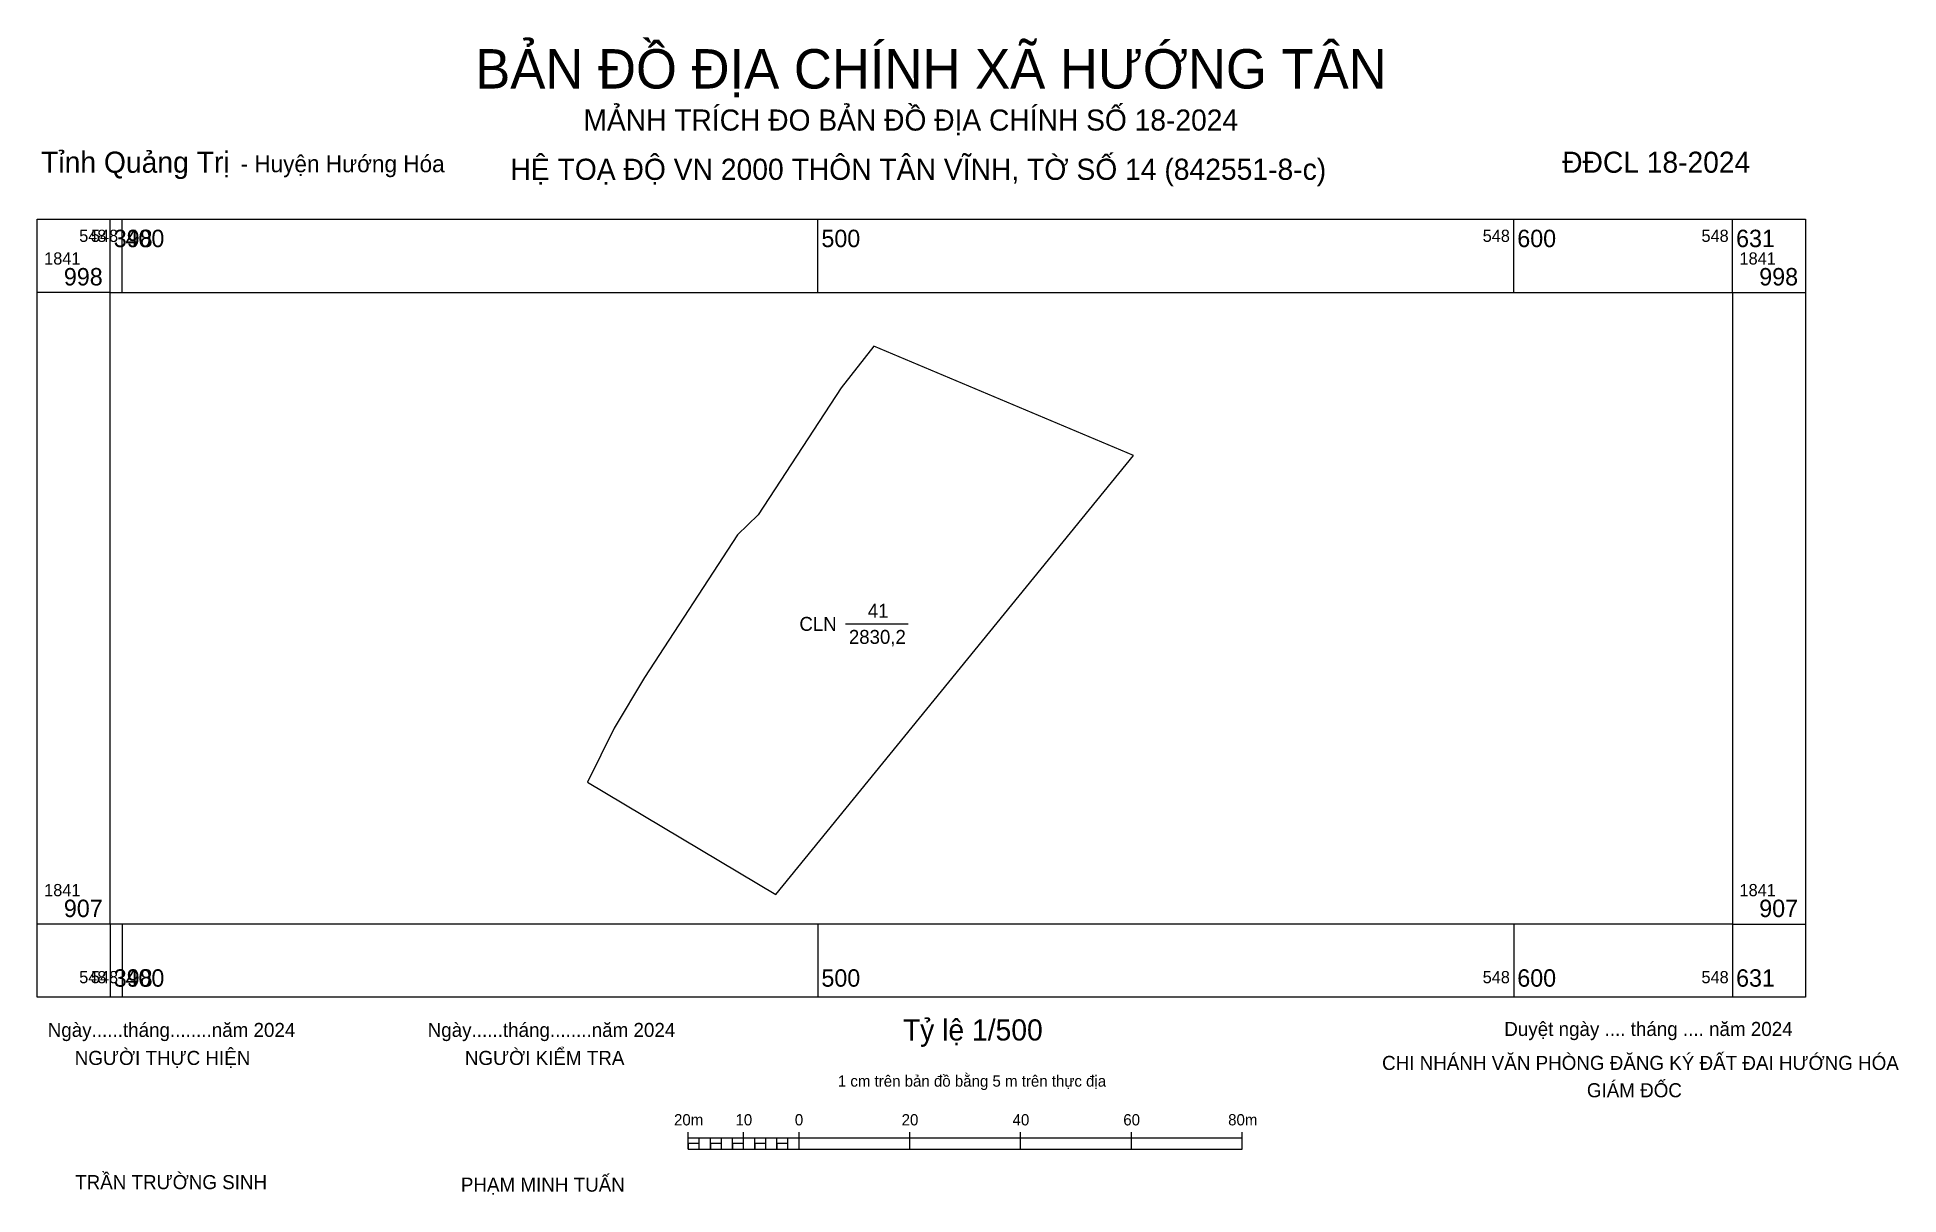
# Model space of a CAD drawing. Extents: x 548388 to 548655, y 1841869 to 1842035.
import ezdxf

# ---------------------------------------------------------------- set-up
doc = ezdxf.new("R2010")
doc.units = 0
for name, color, linetype in [('Level 10', 7, 'Continuous'), ('Level 2', 7, 'Continuous'), ('Level 6', 7, 'Continuous'), ('Level 63', 7, 'Continuous')]:
    doc.layers.add(name, color=color, linetype=linetype)

msp = doc.modelspace()

# ---------------------------------------------------------------- linework, layer by layer
at = {"layer": 'Level 10'}
msp.add_lwpolyline([(548545.36, 1841975.14), (548508.04, 1841990.83), (548503.33, 1841984.83), (548491.42, 1841966.62), (548488.43, 1841963.72), (548475.08, 1841943.26), (548470.73, 1841935.95), (548466.88, 1841928.2), (548493.97, 1841912.09), (548545.36, 1841975.14)], dxfattribs=at)
at = {"layer": 'Level 2'}
for p, q in [((548481.36, 1841875.5), (548481.36, 1841877.93)), ((548489.32, 1841875.5), (548489.32, 1841877.93)), ((548497.28, 1841875.5), (548497.28, 1841877.93)), ((548513.2, 1841875.5), (548513.2, 1841877.93)), ((548529.13, 1841875.5), (548529.13, 1841877.93)), ((548545.05, 1841875.5), (548545.05, 1841877.93)), ((548560.98, 1841875.5), (548560.98, 1841877.93)), ((548481.36, 1841877.12), (548560.98, 1841877.12)), ((548481.36, 1841875.5), (548560.98, 1841875.5)), ((548482.95, 1841875.5), (548482.95, 1841877.12)), ((548484.54, 1841875.5), (548484.54, 1841877.12)), ((548486.13, 1841875.5), (548486.13, 1841877.12)), ((548487.73, 1841875.5), (548487.73, 1841877.12)), ((548490.91, 1841875.5), (548490.91, 1841877.12)), ((548492.5, 1841875.5), (548492.5, 1841877.12)), ((548494.1, 1841875.5), (548494.1, 1841877.12)), ((548495.69, 1841875.5), (548495.69, 1841877.12))]:
    msp.add_line(p, q, dxfattribs=at)
for points in [[(548481.36, 1841875.5), (548482.95, 1841875.5), (548482.95, 1841876.31), (548481.36, 1841876.31)], [(548484.54, 1841875.5), (548486.13, 1841875.5), (548486.13, 1841876.31), (548484.54, 1841876.31)], [(548487.73, 1841875.5), (548489.32, 1841875.5), (548489.32, 1841876.31), (548487.73, 1841876.31)], [(548490.91, 1841875.5), (548492.5, 1841875.5), (548492.5, 1841876.31), (548490.91, 1841876.31)], [(548494.1, 1841875.5), (548495.69, 1841875.5), (548495.69, 1841876.31), (548494.1, 1841876.31)]]:
    msp.add_lwpolyline(points, close=True, dxfattribs=at)
at = {"layer": 'Level 6'}
msp.add_line((548503.95, 1841950.95), (548512.95, 1841950.95), dxfattribs=at)
at = {"layer": 'Level 63'}
for p, q in [((548398.31, 1841998.56), (548398.31, 1842009.06)), ((548400, 1841998.56), (548400, 1842009.06)), ((548500, 1841998.56), (548500, 1842009.06)), ((548600, 1841998.56), (548600, 1842009.06)), ((548631.44, 1841998.56), (548631.44, 1842009.06)), ((548398.31, 1841998.56), (548387.81, 1841998.56)), ((548631.44, 1841998.56), (548641.94, 1841998.56)), ((548398.31, 1841907.84), (548387.81, 1841907.84)), ((548398.31, 1841907.84), (548398.31, 1841897.34)), ((548400, 1841907.84), (548400, 1841897.34)), ((548500, 1841907.84), (548500, 1841897.34)), ((548600, 1841907.84), (548600, 1841897.34)), ((548631.44, 1841907.84), (548631.44, 1841897.34)), ((548631.44, 1841907.84), (548641.94, 1841907.84))]:
    msp.add_line(p, q, dxfattribs=at)
for points in [[(548387.81, 1842009.06), (548641.94, 1842009.06), (548641.94, 1841897.34), (548387.81, 1841897.34), (548387.81, 1842009.06)], [(548398.31, 1841998.56), (548631.44, 1841998.56), (548631.44, 1841907.84), (548398.31, 1841907.84), (548398.31, 1841998.56)]]:
    msp.add_lwpolyline(points, dxfattribs=at)

# ---------------------------------------------------------------- texts
at = {"layer": 'Level 2'}
for s, height, p in [('BẢN ĐỒ ĐỊA CHÍNH XÃ HƯỚNG TÂN', 5.654, (548450.75, 1842027.84)), ('MẢNH TRÍCH ĐO BẢN ĐỒ ĐỊA CHÍNH SỐ 18-2024', 3.0286, (548466.31, 1842021.8)), ('Tỉnh Quảng Trị', 3.037, (548388.37, 1842015.74)), ('- Huyện Hướng Hóa', 2.4231, (548417.03, 1842015.82)), ('HỆ TOẠ ĐỘ VN 2000 THÔN TÂN VĨNH, TỜ SỐ 14 (842551-8-c)', 3.037, (548455.81, 1842014.72)), (' ĐĐCL 18-2024', 3.0287, (548605.83, 1842015.74)), ('Ngày......tháng........năm 2024', 2.0198, (548389.32, 1841891.62)), ('Ngày......tháng........năm 2024', 2.0198, (548443.92, 1841891.62)), ('Tỷ lệ 1/500', 3.0378, (548512.21, 1841891.11)), ('Duyệt ngày .... tháng .... năm 2024', 2.0198, (548598.63, 1841891.76)), ('NGƯỜI THỰC HIỆN', 2.0198, (548393.2, 1841887.6)), ('NGƯỜI KIỂM TRA', 2.0198, (548449.26, 1841887.6)), ('CHI NHÁNH VĂN PHÒNG ĐĂNG KÝ ĐẤT ĐAI HƯỚNG HÓA', 2.0198, (548581.07, 1841886.88)), ('1 cm trên bản đồ bằng 5 m trên thực địa', 1.6157, (548502.86, 1841884.48)), ('GIÁM ĐỐC', 2.02, (548610.5, 1841882.96)), ('20m', 1.616, (548479.32, 1841878.92)), ('10', 1.616, (548488.15, 1841878.92)), ('0', 1.62, (548496.68, 1841878.92)), ('20', 1.616, (548512.03, 1841878.92)), ('40', 1.616, (548527.97, 1841878.92)), ('60', 1.616, (548543.88, 1841878.92)), ('80m', 1.616, (548558.95, 1841878.92)), ('TRẦN TRƯỜNG SINH', 2.0198, (548393.26, 1841869.76)), ('PHẠM MINH TUẤN', 2.0198, (548448.69, 1841869.4))]:
    msp.add_text(s, height=height, dxfattribs=at).set_placement(p)
at = {"layer": 'Level 6'}
for s, p in [('41', (548507.16, 1841951.83)), ('CLN', (548497.34, 1841949.95)), ('2830,2', (548504.45, 1841948.08))]:
    msp.add_text(s, height=2, dxfattribs=at).set_placement(p)
at = {"layer": 'Level 63'}
for s, height, p in [('548', 1.75, (548393.84, 1842005.81)), ('548', 1.75, (548395.53, 1842005.81)), ('398', 2.5, (548398.81, 1842005.06)), ('400', 2.5, (548400.5, 1842005.06)), ('500', 2.5, (548500.5, 1842005.06)), ('548', 1.75, (548595.53, 1842005.81)), ('600', 2.5, (548600.5, 1842005.06)), ('548', 1.75, (548626.97, 1842005.81)), ('631', 2.5, (548631.94, 1842005.06)), ('1841', 1.75, (548388.81, 1842002.56)), ('1841', 1.75, (548632.44, 1842002.56)), ('998', 2.5, (548391.64, 1841999.56)), ('998', 2.5, (548635.27, 1841999.56)), ('1841', 1.75, (548388.81, 1841911.84)), ('1841', 1.75, (548632.44, 1841911.84)), ('907', 2.5, (548391.64, 1841908.84)), ('907', 2.5, (548635.27, 1841908.84)), ('398', 2.5, (548398.81, 1841898.84)), ('400', 2.5, (548400.5, 1841898.84)), ('500', 2.5, (548500.5, 1841898.84)), ('600', 2.5, (548600.5, 1841898.84)), ('631', 2.5, (548631.94, 1841898.84)), ('548', 1.75, (548393.84, 1841899.34)), ('548', 1.75, (548395.53, 1841899.34)), ('548', 1.75, (548595.53, 1841899.34)), ('548', 1.75, (548626.97, 1841899.34))]:
    msp.add_text(s, height=height, dxfattribs=at).set_placement(p)

doc.saveas('drawing.dxf')
